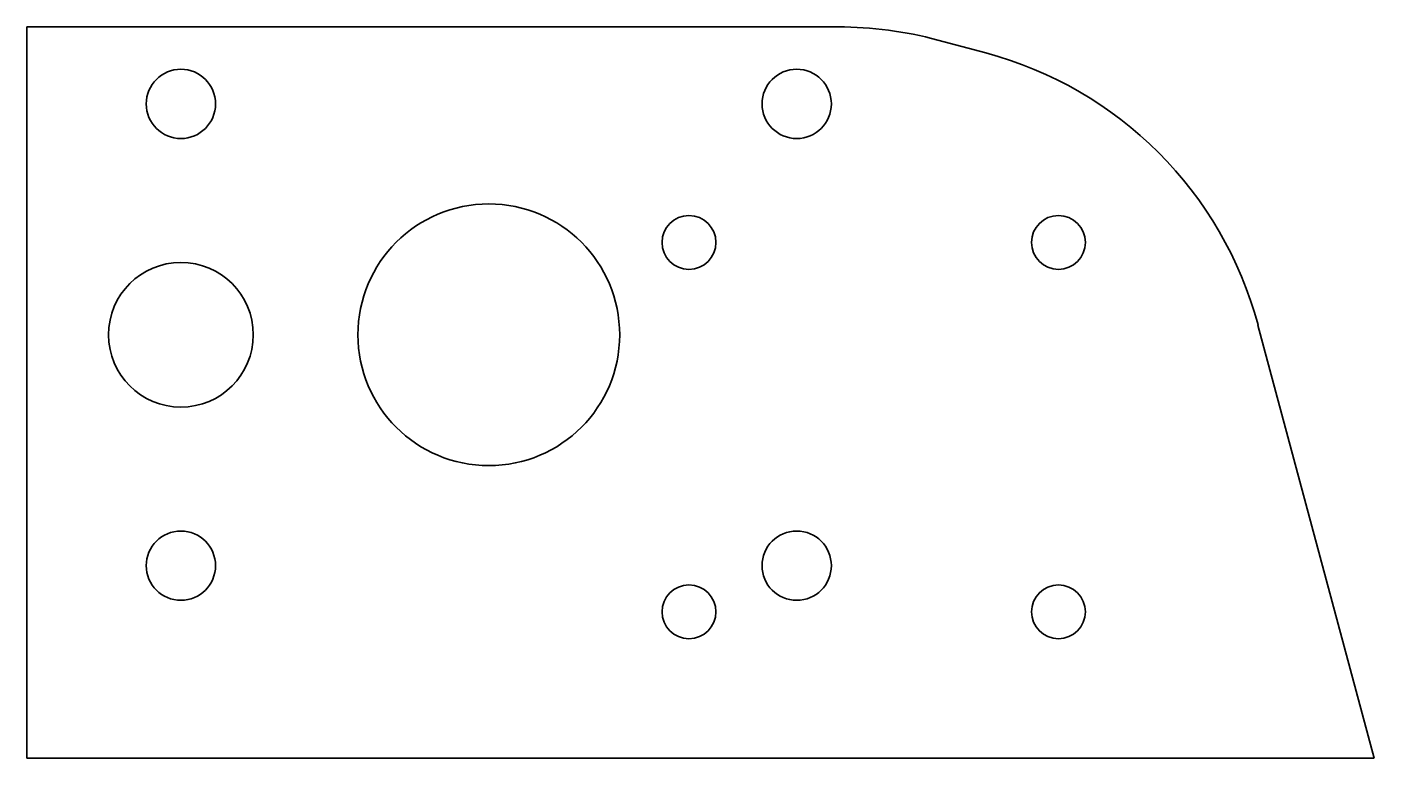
# Model space of a CAD drawing. Header units: inches. Extents: x 0 to 175, y 0 to 95.
import ezdxf

# ---------------------------------------------------------------- set-up
doc = ezdxf.new("R2010")
doc.units = ezdxf.units.IN
doc.header["$MEASUREMENT"] = 0
doc.layers.add('SIMUMAK Visible (ISO)', color=7, linetype='Continuous', lineweight=35)

# ---------------------------------------------------------------- blocks, each defined once
blk = doc.blocks.new('SMB-01-SOPRU-04_Sheet_9_SMB-01-SOPRU-04')
at = {"layer": 'SIMUMAK Visible (ISO)'}
for p, q in [((17.88, 47.5), (-87.5, 47.5)), ((-87.5, 47.5), (-87.5, -47.5)), ((37.07, 44.12), (30.82, 45.8)), ((87.5, -47.5), (72.42, 8.77)), ((-87.5, -47.5), (87.5, -47.5))]:
    blk.add_line(p, q, dxfattribs=at)
for centre, radius in [((-67.5, 37.5), 4.5), ((12.5, 37.5), 4.5), ((-27.5, 7.5), 17), ((-1.5, 19.5), 3.5), ((46.5, 19.5), 3.5), ((-67.5, 7.5), 9.4), ((-67.5, -22.5), 4.5), ((12.5, -22.5), 4.5), ((-1.5, -28.5), 3.5), ((46.5, -28.5), 3.5)]:
    blk.add_circle(centre, radius, dxfattribs=at)
at = {"layer": 'SIMUMAK Visible (ISO)', "extrusion": (0, 0, -1)}
blk.add_arc((-17.88, -2.5), 50, 90, 105, dxfattribs=at)
at = {"layer": 'SIMUMAK Visible (ISO)'}
blk.add_arc((24.13, -4.17), 50, 15, 75, dxfattribs=at)

msp = doc.modelspace()

# ---------------------------------------------------------------- block references
msp.add_blockref('SMB-01-SOPRU-04_Sheet_9_SMB-01-SOPRU-04', (87.5, 47.5))

doc.saveas('drawing.dxf')
